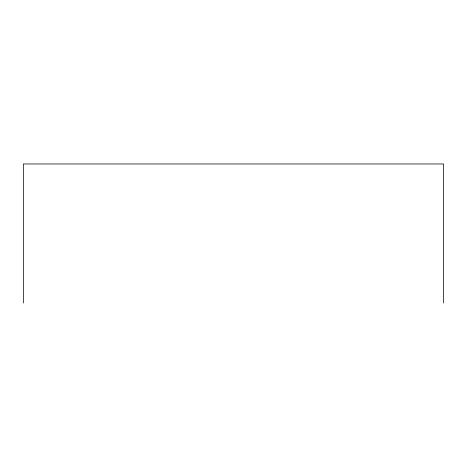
<?xml version="1.0" encoding="UTF-8"?>
<svg xmlns="http://www.w3.org/2000/svg" width="467" height="467" viewBox="0 0 467 467"><rect width="100%" height="100%" fill="white"/><g stroke="black" fill="none" stroke-linecap="round" stroke-linejoin="round"><path stroke-width="0.7" d="M443.65 303.03L443.65 163.97L23.35 163.97L23.35 303.03"/></g></svg>
